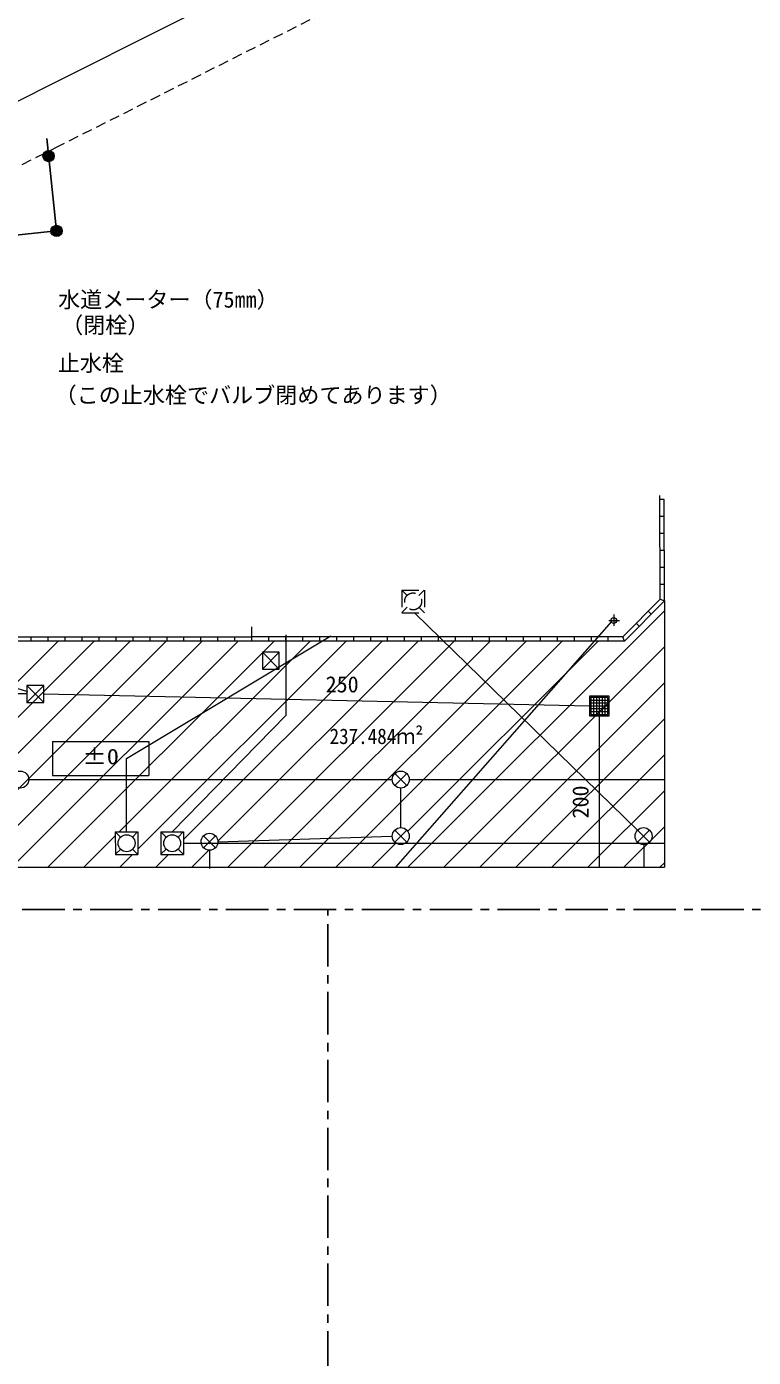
# Model space of a CAD drawing. Units: millimetres at full size, sheet at 1:300, with parts at other scales. Extents: x -120150 to 120150, y -84600 to 84600.
# Drawn here: x 8980 to 34670, y -19750 to 27312 of the extents above; entities that cross this region are included whole.
import ezdxf
from ezdxf.enums import TextEntityAlignment as Align

# ---------------------------------------------------------------- set-up
doc = ezdxf.new("R2010")
doc.units = ezdxf.units.MM
doc.header["$LTSCALE"] = 300
for name, pattern in [('CHAIN1', [8, 5, -1, 1, -1]), ('DASHED1', [1.8, 1.2, -0.6]), ('DASHED2', [3, 2, -1])]:
    doc.linetypes.add(name, pattern=pattern)
for name, color, linetype, lineweight in [('0-5_姿線', 7, 'Continuous', 13), ('0-6_文字線', 5, 'Continuous', 13), ('0-C_強調線', 4, 'Continuous', 13), ('4-5_室別面積', 7, 'Continuous', 18), ('4-A_家具線', 1, 'Continuous', 18)]:
    doc.layers.add(name, color=color, linetype=linetype, lineweight=lineweight)
doc.layers.add('4-1_庇', color=7, linetype='CHAIN1')
doc.layers.add('5-6_文字線', color=7, linetype='Continuous')
doc.styles.add('ＭＳ ゴシック', font='')
doc.styles.get('ＭＳ ゴシック').set_extended_font_data('MS Gothic')

msp = doc.modelspace()

# ---------------------------------------------------------------- hatches: boundary and pattern name
at = {"layer": '4-5_室別面積'}
for points in [[(9955.7, 22734.8, 1), (9555.7, 22734.8, 1)], [(10237.5, 20088.1, 1), (9837.5, 20088.1, 1)]]:
    msp.add_hatch(color=94, dxfattribs=at).paths.add_polyline_path(points)
at = {"layer": '5-6_文字線'}
for points in [[(9935.4, 22727.4, 1), (9585.4, 22727.4, 1)], [(10212.5, 20088.1, 1), (9862.5, 20088.1, 1)]]:
    msp.add_hatch(color=94, dxfattribs=at).paths.add_polyline_path(points)

# ---------------------------------------------------------------- linework, layer by layer
at = {"layer": '0-5_姿線'}
msp.add_line((42888.5, 41883.4), (-35082.9, 2662.5), dxfattribs=at)
at = {"layer": '0-C_強調線'}
for p, q in [((9899.1, 2033.6), (13299.1, 2033.6)), ((9899.1, 2033.6), (9899.1, 833.6)), ((13299.1, 2033.6), (13299.1, 833.6)), ((9899.1, 833.6), (13299.1, 833.6))]:
    msp.add_line(p, q, dxfattribs=at)
at = {"layer": '4-1_庇'}
for p, q in [((-22372.9, -3915.9), (62387.3, -3915.9)), ((19627.1, -58727.9), (19627.1, -3915.9))]:
    msp.add_line(p, q, dxfattribs=at)
at = {"layer": '4-5_室別面積'}
for p, q in [((31377, 7062.8), (31362.4, 10734)), ((31513, 10584), (31363, 10584)), ((31515.4, 9984.1), (31365.4, 9983.5)), ((31517.8, 9384.1), (31367.8, 9383.5)), ((31520.2, 8784.1), (31370.2, 8783.5)), ((31522.5, 8184.1), (31372.5, 8183.5)), ((31524.9, 7584.1), (31374.9, 7583.5)), ((30053.6, 5734.1), (31377, 7062.8)), ((31377, 7062.8), (31527.3, 7001.1)), ((30953.6, 6637.7), (31059.9, 6531.8)), ((31527.3, 7001.1), (31527.3, -2415.9)), ((30578.8, -1103.3), (22692, 6584.1)), ((30530.2, 6212.6), (30636.4, 6106.7)), ((8092, 5734.1), (16942, 5734.1)), ((9142, 5584.1), (9142, 5734.1)), ((9742, 5584.1), (9742, 5734.1)), ((10342, 5584.1), (10342, 5734.1)), ((10942, 5584.1), (10942, 5734.1)), ((11542, 5584.1), (11542, 5734.1)), ((12142, 5584.1), (12142, 5734.1)), ((12742, 5584.1), (12742, 5734.1)), ((13342, 5584.1), (13342, 5734.1)), ((13942, 5584.1), (13942, 5734.1)), ((14542, 5584.1), (14542, 5734.1)), ((15142, 5584.1), (15142, 5734.1)), ((15742, 5584.1), (15742, 5734.1)), ((16342, 5584.1), (16342, 5734.1)), ((16942, 5584.1), (16942, 5734.1)), ((30053.6, 5734.1), (16942, 5734.1)), ((17542, 5584.1), (17542, 5734.1)), ((18142, 5584.1), (18142, 5734.1)), ((18742, 5584.1), (18742, 5734.1)), ((19342, 5584.1), (19342, 5734.1)), ((19942, 5584.1), (19942, 5734.1)), ((20542, 5584.1), (20542, 5734.1)), ((21142, 5584.1), (21142, 5734.1)), ((21742, 5584.1), (21742, 5734.1)), ((22342, 5584.1), (22342, 5734.1)), ((22942, 5584.1), (22942, 5734.1)), ((23542, 5584.1), (23542, 5734.1)), ((24142, 5584.1), (24142, 5734.1)), ((24742, 5584.1), (24742, 5734.1)), ((25342, 5584.1), (25342, 5734.1)), ((25942, 5584.1), (25942, 5734.1)), ((26542, 5584.1), (26542, 5734.1)), ((27142, 5584.1), (27142, 5734.1)), ((27742, 5584.1), (27742, 5734.1)), ((28342, 5584.1), (28342, 5734.1)), ((28942, 5584.1), (28942, 5734.1)), ((29542, 5584.1), (29542, 5734.1)), ((30115.9, 5584.1), (30053.6, 5734.1)), ((16942, 5584.1), (7942, 5584.1)), ((9055.6, 684.1), (21905.5, 684.1)), ((22417.7, 472), (21993.4, 896.2)), ((21993.4, 471.9), (22417.7, 896.1)), ((22505.5, 684.1), (31527.3, 684.1)), ((21805.6, 288.5), (21805.6, 284.1)), ((22206, -1015.9), (22206, 384.1)), ((30387.7, -917), (30387.7, -924.4)), ((15444.6, -1515.9), (15232.5, -1303.8)), ((15444.6, -1515.9), (15656.8, -1303.8)), ((22206.1, -1315.9), (21990.4, -1100.3)), ((22206.1, -1315.9), (21991, -1531)), ((22206.1, -1315.9), (22416.2, -1105.9)), ((22206.1, -1315.9), (22417.7, -1527.5)), ((30783.4, -1315.9), (30569.5, -1102.1)), ((30783.4, -1315.9), (30573.9, -1525.4)), ((30783.4, -1315.9), (30998.2, -1101.1)), ((30783.4, -1315.9), (31003.9, -1536.5)), ((15444.6, -1515.9), (15232.5, -1728.1)), ((15444.6, -1515.9), (15656.8, -1728.1)), ((-21493, -2415.9), (31527.3, -2415.9))]:
    msp.add_line(p, q, dxfattribs=at)
at = {"layer": '4-5_室別面積', "linetype": 'DASHED2'}
for p, q in [((22244.2, 7384.6), (23044.2, 7384.6)), ((22244.2, 7384.6), (22430.9, 7197.9)), ((23033.1, 7381.9), (22849.7, 7198.5)), ((23044.2, 7384.6), (23044.4, 6584.6)), ((22248.3, 6593.8), (22434.7, 6780.2)), ((23044.4, 6584.6), (22854.2, 6774.8)), ((22244.4, 6584.6), (23044.4, 6584.6))]:
    msp.add_line(p, q, dxfattribs=at)
at = {"layer": '4-5_室別面積', "color": 5}
for p, q in [((29658.8, 6276.8), (22021, -2415.9)), ((29559.8, 6308.7), (29934.7, 6308.7)), ((29734.2, 6518), (29734.2, 6121.2)), ((18141.5, 5801.5), (18141.5, 2955.1)), ((14124.5, -1167.1), (18141.5, 2955.1)), ((12115.5, -1167.1), (12915.5, -1167.1)), ((12115.5, -1167.1), (12302.1, -1353.8)), ((12904.4, -1169.9), (12721, -1353.3)), ((12915.5, -1167.1), (12915.7, -1967.1)), ((13725.5, -1167.1), (14525.5, -1167.1)), ((13725.5, -1167.1), (13912.1, -1353.8)), ((14514.4, -1169.9), (14331, -1353.3)), ((12119.6, -1958), (12306, -1771.6)), ((12915.7, -1967.1), (12725.4, -1776.9)), ((13729.6, -1958), (13916, -1771.6)), ((14525.7, -1967.1), (14335.4, -1776.9)), ((14525.6, -1565.9), (31527.3, -1565.9))]:
    msp.add_line(p, q, dxfattribs=at)
at = {"layer": '4-5_室別面積', "color": 1}
for p, q in [((6428.9, 4586.6), (9005, 3801.5)), ((8992, 3714.1), (-24145.6, 3714.1)), ((29522.1, 3484.1), (28922.1, 3484.1)), ((29522.1, 3384.1), (28922.1, 3384.1)), ((29022.1, 3584.1), (29022.1, 2984.1)), ((29122.1, 3584.1), (29122.1, 2984.1)), ((29222.1, 3584.1), (29222.1, 2984.1)), ((29322.1, 3584.1), (29322.1, 2984.1)), ((29422.1, 3584.1), (29422.1, 2984.1)), ((29522.1, 3284.1), (28922.1, 3284.1)), ((29522.1, 3184.1), (28922.1, 3184.1)), ((29522.1, 3084.1), (28922.1, 3084.1)), ((29222.1, 2934.1), (29222.1, -2415.9))]:
    msp.add_line(p, q, dxfattribs=at)
at = {"layer": '4-5_室別面積'}
for points in [[(30115.9, 5584.1), (31527.3, 7001.1), (31513, 10584)], [(30115.9, 5584.1), (16942, 5584.1), (16942, 6084)]]:
    msp.add_lwpolyline(points, dxfattribs=at)
at = {"layer": '4-5_室別面積', "linetype": 'DASHED2'}
msp.add_lwpolyline([(22244.2, 7384.6), (22244.4, 6585.5), (22244.4, 6584.6)], dxfattribs=at)
at = {"layer": '4-5_室別面積', "color": 5}
for points in [[(12514.5, -1167.1), (12514.5, 1434), (19728.4, 5762.3)], [(12115.5, -1167.1), (12115.6, -1967.1), (12915.7, -1967.1)], [(13725.5, -1167.1), (13725.7, -1967.1), (14525.7, -1967.1)], [(14525.5, -1167.1), (14525.6, -1616.9), (14525.7, -1967.1)]]:
    msp.add_lwpolyline(points, dxfattribs=at)
at = {"layer": '4-5_室別面積', "color": 1}
for points in [[(28872.1, 3634.1), (28872.1, 2934.1), (29572.1, 2934.1), (29572.1, 3634.1)], [(28922.1, 2984.1), (29522.1, 2984.1), (29522.1, 3584.1), (28922.1, 3584.1)]]:
    msp.add_lwpolyline(points, close=True, dxfattribs=at)
at = {"layer": '4-5_室別面積', "color": 253}
for centre in [(9755.7, 22734.8), (10037.5, 20088.1)]:
    msp.add_circle(centre, 200, dxfattribs=at)
at = {"layer": '4-5_室別面積', "linetype": 'DASHED2'}
msp.add_circle((22643.5, 6985.7), 300, dxfattribs=at)
at = {"layer": '4-5_室別面積', "color": 5}
for centre, radius in [((29734.2, 6308.7), 100), ((12514.7, -1566.1), 300), ((14124.7, -1566.1), 300)]:
    msp.add_circle(centre, radius, dxfattribs=at)
at = {"layer": '4-5_室別面積'}
for centre in [(8755.6, 684.2), (22205.5, 684.1), (15444.6, -1515.9), (22206.1, -1315.9), (30788.3, -1315.9)]:
    msp.add_circle(centre, 300, dxfattribs=at)
at = {"layer": '4-A_家具線'}
for p, q in [((17312, 4584.1), (17912, 5184.1)), ((17312, 5184.1), (17912, 4584.1)), ((8992, 4014.1), (8992, 3414.1)), ((8992, 3414.1), (9592, 4014.1)), ((8992, 4014.1), (9592, 3414.1)), ((9592, 3714.1), (28877.8, 3290.1))]:
    msp.add_line(p, q, dxfattribs=at)
at = {"layer": '4-A_家具線', "color": 7}
for p, q in [((15744.6, -1516.8), (21894.1, -1315.9)), ((15444.7, -1840.9), (15444.7, -2466)), ((30792.2, -1615.9), (30792.2, -2415.9))]:
    msp.add_line(p, q, dxfattribs=at)
at = {"layer": '4-A_家具線', "color": 3, "linetype": 'DASHED1'}
msp.add_lwpolyline([(42629.6, 39437.7), (10097.2, 23073.4), (2612.6, 19308.5)], dxfattribs=at)
at = {"layer": '4-A_家具線'}
msp.add_lwpolyline([(17312, 4584.1), (17912, 4584.1), (17912, 5184.1), (17312, 5184.1)], close=True, dxfattribs=at)
msp.add_lwpolyline([(8992, 3414.1), (9592, 3414.1), (9592, 4014.1), (8992, 4014.1)], dxfattribs=at)
at = {"layer": '5-6_文字線'}
for p, q in [((22456.5, -2415.9), (31527.3, 6654.8)), ((7338.8, -2260.1), (15183, 5584.1)), ((7338.8, -987.4), (13910.2, 5584.1)), ((7338.8, 285.4), (12637.4, 5584.1)), ((7338.8, 1558.2), (11364.7, 5584.1)), ((7338.8, 2831), (10091.9, 5584.1)), ((8455.8, -2415.9), (16455.8, 5584.1)), ((9728.6, -2415.9), (17728.6, 5584.1)), ((12250.2, -1167.1), (19001.4, 5584.1)), ((12915.6, -1774.5), (20274.2, 5584.1)), ((14525.5, -1437.4), (21547, 5584.1)), ((15743.7, -1492.1), (22819.8, 5584.1)), ((16092.6, -2415.9), (24092.6, 5584.1)), ((17365.4, -2415.9), (25365.4, 5584.1)), ((18638.2, -2415.9), (26638.2, 5584.1)), ((19911, -2415.9), (27911, 5584.1)), ((22453.5, -1146.2), (29183.7, 5584.1)), ((23729.3, -2415.9), (31527.3, 5382)), ((25002.1, -2415.9), (31527.3, 4109.2)), ((26274.9, -2415.9), (31527.3, 2836.4)), ((27547.7, -2415.9), (31547.5, 1583.8)), ((28820.5, -2415.9), (31527.3, 290.8)), ((11001.4, -2415.9), (12115.5, -1301.9)), ((30093.3, -2415.9), (31527.3, -982)), ((14819.8, -2415.9), (15420.7, -1815)), ((21171.9, -2427.8), (22043.6, -1556.1)), ((12274.2, -2415.9), (12723, -1967.1)), ((13547, -2415.9), (13995.8, -1967.1)), ((31366.1, -2415.9), (31527.3, -2254.8))]:
    msp.add_line(p, q, dxfattribs=at)
msp.add_lwpolyline([(5817.8, 19638.9), (10037.5, 20088.1), (9689.5, 23357)], dxfattribs=at)

# ---------------------------------------------------------------- texts
at = {"layer": '0-6_文字線', "style": 'ＭＳ ゴシック', "width": 1.15}
msp.add_text('±0', height=549.9, dxfattribs=at).set_placement((10952.2, 1058.6), align=Align.BOTTOM_LEFT)
at = {"layer": '4-5_室別面積', "color": 1, "style": 'ＭＳ ゴシック'}
msp.add_text('250', height=571.8, dxfattribs=at).set_placement((19549.2, 3595), align=Align.BOTTOM_LEFT)
msp.add_text('200', height=571.8, rotation=90, dxfattribs=at).set_placement((29014.8, -691.8), align=Align.BOTTOM_LEFT)
at = {"layer": '4-A_家具線', "color": 7, "style": 'ＭＳ ゴシック', "width": 0.9}
msp.add_text('237.484ｍ²', height=549.9, dxfattribs=at).set_placement((19689.8, 1775.6), align=Align.BOTTOM_LEFT)
at = {"layer": '5-6_文字線', "style": 'ＭＳ ゴシック'}
for s, p in [('水道メーター（75㎜）', (10092.1, 17201.7)), ('（閉栓）', (10200.6, 16297.9)), ('止水栓', (10082.8, 14955.2)), ('（この止水栓でバルブ閉めてあります）', (9969.3, 13822.9))]:
    msp.add_text(s, height=571.8, dxfattribs=at).set_placement(p, align=Align.BOTTOM_LEFT)

doc.saveas('drawing.dxf')
